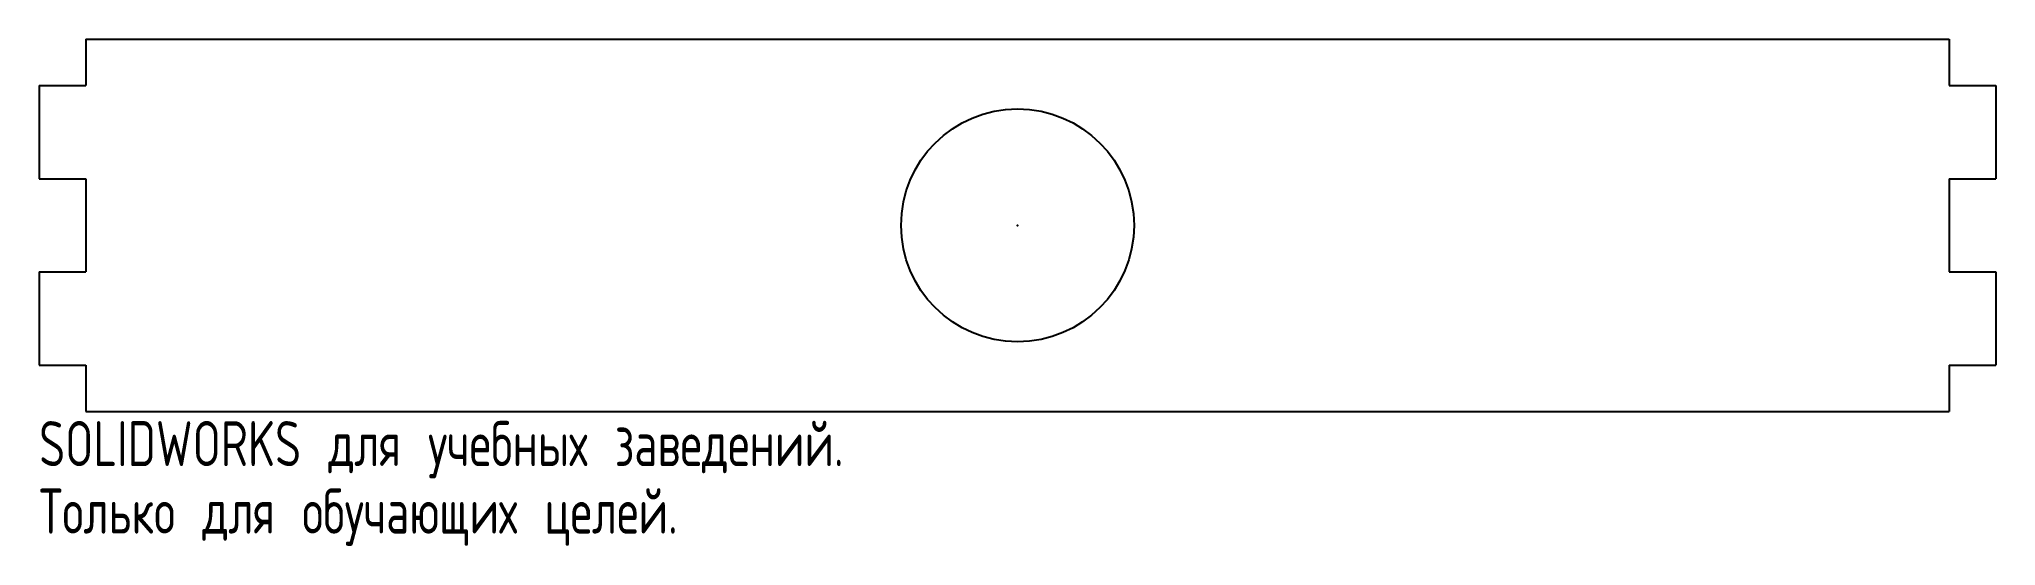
# Model space of a CAD drawing. Header units: millimetres. Extents: x -185 to 25, y -24 to 31.
import ezdxf

# ---------------------------------------------------------------- set-up
doc = ezdxf.new("R2010")
doc.units = ezdxf.units.MM
doc.header["$PDSIZE"] = -1
doc.styles.add('SLDTEXTSTYLE0', font='TXT', dxfattribs={"width": 0.7, "bigfont": 'bigfont'})

msp = doc.modelspace()

# ---------------------------------------------------------------- linework, layer by layer
at = {"color": 7, "linetype": 'Continuous'}
for p, q in [((-180.44, 30.78), (19.56, 30.78)), ((-180.44, 30.78), (-180.44, 25.78)), ((19.56, 30.78), (19.56, 25.78)), ((-185.44, 25.78), (-180.44, 25.78)), ((-185.44, 25.78), (-185.44, 15.78)), ((19.56, 25.78), (24.56, 25.78)), ((24.56, 25.78), (24.56, 15.78)), ((-185.44, 15.78), (-180.44, 15.78)), ((-180.44, 15.78), (-180.44, 5.78)), ((19.56, 15.78), (24.56, 15.78)), ((19.56, 15.78), (19.56, 5.78)), ((-185.44, 5.78), (-180.44, 5.78)), ((-185.44, 5.78), (-185.44, -4.22)), ((19.56, 5.78), (24.56, 5.78)), ((24.56, 5.78), (24.56, -4.22)), ((-185.44, -4.22), (-180.44, -4.22)), ((-180.44, -4.22), (-180.44, -9.22)), ((19.56, -4.22), (24.56, -4.22)), ((19.56, -4.22), (19.56, -9.22)), ((-180.44, -9.22), (19.56, -9.22))]:
    msp.add_line(p, q, dxfattribs=at)
msp.add_circle((-80.44, 10.78), 12.5, dxfattribs=at)
msp.add_point((-80.44, 10.78), dxfattribs=at)

# ---------------------------------------------------------------- texts
at = {"color": 7, "linetype": 'Continuous', "char_height": 4.8336, "attachment_point": 1, "style": 'SLDTEXTSTYLE0'}
for s, insert in [('SOLIDWORKS для учебных заведений.', (-185.44, -10.24)), ('Только для обучающих целей.', (-185.44, -17.49))]:
    msp.add_mtext(s, dxfattribs=dict(at, insert=insert))

doc.saveas('drawing.dxf')
